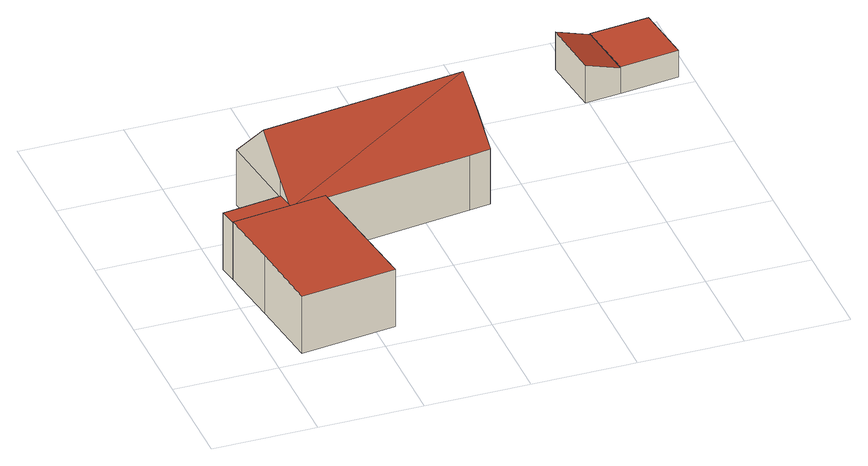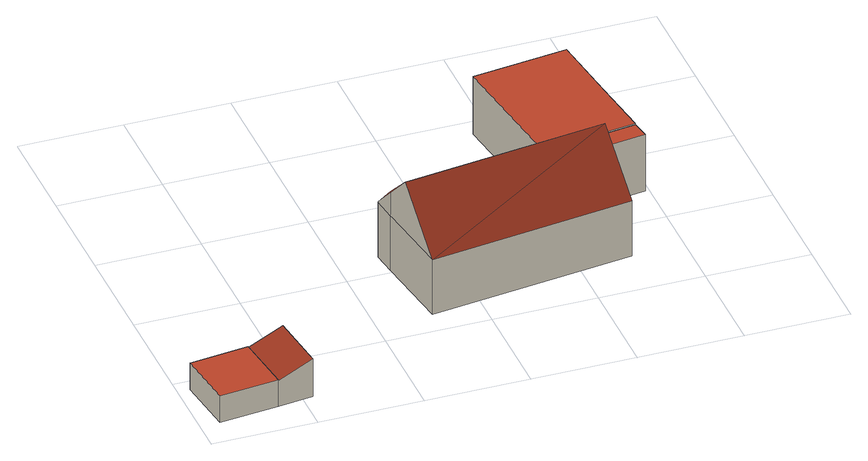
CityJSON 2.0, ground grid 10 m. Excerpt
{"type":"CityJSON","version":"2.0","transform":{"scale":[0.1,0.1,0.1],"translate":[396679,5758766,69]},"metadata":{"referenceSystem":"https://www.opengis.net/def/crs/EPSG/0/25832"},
"CityObjects":{
"building1":{"type":"Building","attributes":{"Gemeindeschluessel":"05558020","Geometrietyp2DReferenz":"3000","function":"31001_2700"},"children":["building1-1","building1-2","building1-3"]},
"building1-1":{"type":"BuildingPart","attributes":{"roofType":"1000","measuredHeight":6.02},"parents":["building1"],"geometry":[{"type":"Solid","lod":"2","boundaries":[[[[0,1,2,3,4]],[[5,6,1,0]],[[7,8,6,5]],[[9,10,11,8,7]],[[7,5,0,4,9]],[[1,6,8,11,12,2]],[[13,14,10,9,4,3]],[[11,10,14,13,12]],[[2,12,13,3]]]],"semantics":{"surfaces":[{"type":"WallSurface"},{"type":"RoofSurface"},{"type":"GroundSurface"},{"type":"ClosureSurface"}],"values":[[0,0,0,0,1,2,0,3,3]]}}]},
"building1-2":{"type":"BuildingPart","attributes":{"roofType":"1000","measuredHeight":6},"parents":["building1"],"geometry":[{"type":"Solid","lod":"2","boundaries":[[[[15,16,17,18,19]],[[19,18,11,10]],[[14,15,19,10]],[[17,12,11,18]],[[16,15,14,13]],[[12,17,16,13]],[[12,13,14,10,11]]]],"semantics":{"surfaces":[{"type":"WallSurface"},{"type":"RoofSurface"},{"type":"GroundSurface"},{"type":"ClosureSurface"}],"values":[[0,0,1,2,0,3,3]]}}]},
"building1-3":{"type":"BuildingPart","attributes":{"roofType":"3100","measuredHeight":11.01},"parents":["building1"],"geometry":[{"type":"Solid","lod":"2","boundaries":[[[[20,21,22]],[[23,24,25,2,12,17,26,27]],[[22,23,27,28]],[[21,24,23,22]],[[29,25,24,21]],[[3,2,25,29]],[[30,26,17,16]],[[28,27,26,30]],[[31,32,28]],[[28,30,31]],[[13,3,29,21,20,32]],[[32,31,33,13]],[[33,16,13]],[[33,31,30,16]],[[32,20,22,28]],[[3,13,12,2]],[[12,13,16,17]]]],"semantics":{"surfaces":[{"type":"WallSurface"},{"type":"GroundSurface"},{"type":"RoofSurface"},{"type":"ClosureSurface"}],"values":[[0,1,0,0,0,0,0,0,2,2,2,2,0,0,0,3,3]]}}]},
"building2":{"type":"Building","attributes":{"Gemeindeschluessel":"05558020","Geometrietyp2DReferenz":"3000","function":"51009_1611","roofType":"2100","measuredHeight":3.92},"geometry":[{"type":"Solid","lod":"2","boundaries":[[[[34,35,36,37]],[[38,39,35,34]],[[40,41,39,38]],[[37,36,41,40]],[[38,34,37,40]],[[35,39,41,36]]]],"semantics":{"surfaces":[{"type":"WallSurface"},{"type":"RoofSurface"},{"type":"GroundSurface"}],"values":[[0,0,0,0,1,2]]}}]},
"building3":{"type":"Building","attributes":{"Gemeindeschluessel":"05558020","Geometrietyp2DReferenz":"3000","function":"31001_2460","roofType":"1000","measuredHeight":2.84},"geometry":[{"type":"Solid","lod":"2","boundaries":[[[[42,43,35,44]],[[45,46,43,42]],[[47,39,46,45]],[[44,35,39,47]],[[45,42,44,47]],[[43,46,39,35]]]],"semantics":{"surfaces":[{"type":"WallSurface"},{"type":"RoofSurface"},{"type":"GroundSurface"}],"values":[[0,0,0,0,1,2]]}}]}
},
"vertices":[
[117,22,71],[117,22,10],[99,153,10],[99,153,68],[99,153,71],[25,10,71],[25,10,10],[16,81,71],[16,81,10],[8,141,71],[8,141,70],[8,141,10],[65,149,10],[65,149,68],[65,149,70],
[62,167,70],[62,167,68],[62,167,10],[5,159,10],[5,159,70],
[259,200,94],[262,176,68],[259,200,68],[259,200,10],[262,176,10],[242,173,10],[51,251,10],[248,278,10],[248,278,68],[242,173,68],[51,251,68],[58,200,120],[255,227,120],[62,167,87],
[424,364,34],[424,364,7],[390,360,7],[390,360,47],[431,305,34],[431,305,7],[397,301,47],[397,301,7],
[481,370,35],[481,370,7],[424,364,35],[488,312,35],[488,312,7],[431,305,35]
]}
